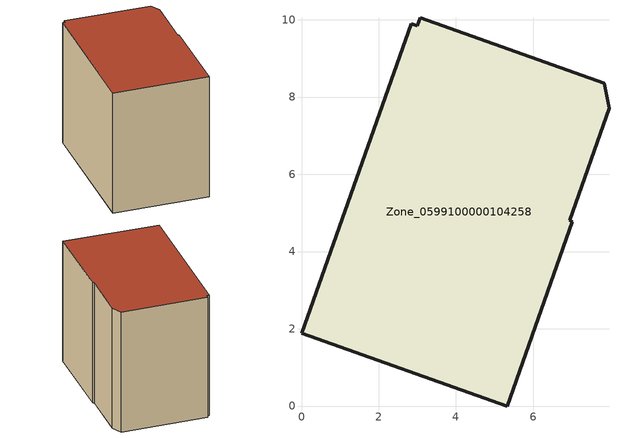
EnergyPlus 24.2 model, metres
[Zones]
Zone_0599100000104258
 floor ground (C_G): 2.85,9.9 3,9.84 3.07,10.05 7.84,8.36 7.96,7.71 6.94,4.82 7.02,4.77 5.32,0 0,1.89 z0.52
 wall outside (C_F): 6.94,4.82 7.96,7.71 7.84,8.36 3.07,10.05 3,9.84 2.85,9.9 0,1.89 5.32,0 7.02,4.77 6.94,4.82 z0.52:8.11
 roof outside (C_R): 3,9.84 2.85,9.9 0,1.89 5.32,0 7.02,4.77 6.94,4.82 7.96,7.71 7.84,8.36 3.07,10.05 z8.11
[BUILDING]
Pand.0599100000104258: North Axis=0; Terrain=City; Loads Convergence Tolerance Value=0.04; Temperature Convergence Tolerance Value=0.4; Solar Distribution=FullExterior; Maximum Number of Warmup Days=25; Minimum Number of Warmup Days=1
[Site:Location]
Rotterdam.The.Hague.AP_ZH_NLD Design_Conditions: Latitude=51.96; Longitude=4.45; Time Zone=1; Elevation=-4.5
[SITE:GROUNDTEMPERATURE:BUILDINGSURFACE]
18, 18, 18, 18, 18, 18, 18, 18, 18, 18, 18, 18
[MATERIAL] Thermal Absorptance=0.9; Solar Absorptance=0.7; Visible Absorptance=0.7
Name | Roughness | Thickness | Conductivity | Density | Specific Heat
G.TC.1975-1991 | MediumSmooth | 0.15 | 0.288461 | 540 | 1210
F.TC.1975-1991 | Rough | 0.3 | 0.230769 | 1920 | 840
R.TC.1975-1991 | MediumRough | 0.2 | 0.153846 | 1500 | 1000
[CONSTRUCTION]
C_G: G.TC.1975-1991
C_F: F.TC.1975-1991
C_R: R.TC.1975-1991
[ZONE]
Zone_0599100000104258: Type=1; Multiplier=1; Ceiling Height=Autocalculate; Volume=Autocalculate; Floor Area=autocalculate; Part of Total Floor Area=Yes
[ZONEINFILTRATION:DESIGNFLOWRATE]
Infil_Zone_0599100000104258: Zone or ZoneList or Space or SpaceList=Zone_0599100000104258; Schedule=AlwaysOn; Design Flow Rate Calculation Method=Flow/Area; Flow Rate per Floor Area=0.003; Constant Term Coefficient=1; Temperature Term Coefficient=0; Velocity Term Coefficient=0; Velocity Squared Term Coefficient=0
[HVACTEMPLATE:ZONE:IDEALLOADSAIRSYSTEM]
Zone_0599100000104258: Maximum Heating Supply Air Temperature=50; Minimum Cooling Supply Air Temperature=13; Maximum Heating Supply Air Humidity Ratio=0.0156; Minimum Cooling Supply Air Humidity Ratio=0.0077; Heating Limit=NoLimit; Cooling Limit=NoLimit; Dehumidification Control Type=ConstantSensibleHeatRatio; Cooling Sensible Heat Ratio=0.7; Dehumidification Setpoint=60; Humidification Control Type=None; Humidification Setpoint=30; Outdoor Air Method=None; Outdoor Air Flow Rate per Person=0.00944; Outdoor Air Flow Rate per Zone Floor Area=0; Outdoor Air Flow Rate per Zone=0; Demand Controlled Ventilation Type=None; Outdoor Air Economizer Type=NoEconomizer; Heat Recovery Type=None; Sensible Heat Recovery Effectiveness=0.7; Latent Heat Recovery Effectiveness=0.65
[ZONECONTROL:THERMOSTAT]
ThermostatControl_Zone_0599100000104258: Zone or ZoneList=Zone_0599100000104258; Control Type Schedule=DualSetpointControlType; Control 1=Thermostat_Zone_0599100000104258; Temperature Difference Between Cutout And Setpoint=0
[THERMOSTATSETPOINT:DUALSETPOINT]
Thermostat_Zone_0599100000104258: Heating Setpoint Temperature Schedule=HeatingSetpoint_Zone_0599100000104258; Cooling Setpoint Temperature Schedule=CoolingSetpoint_Zone_0599100000104258
[SCHEDULE:COMPACT]
HeatingSetpoint_Zone_0599100000104258: Through: 12/31, For: AllDays, Until: 24:00, 21
CoolingSetpoint_Zone_0599100000104258: Through: 12/31, For: AllDays, Until: 24:00, 24
DualSetpointControlType: Through: 12/31, For: AllDays, Until: 24:00, 4
AlwaysOn: Through: 12/31, For: AllDays, Until: 24:00, 1
